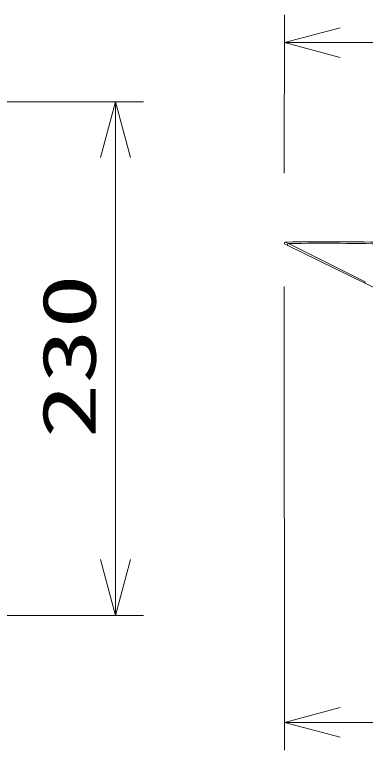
# Model space of a CAD drawing. Units: millimetres on the paper. Extents: x -62 to 64, y -59 to 59.
# Drawn here: x -20.15 to -4.45, y 5.65 to 38.59 of the extents above; entities that cross this region are included whole.
import ezdxf
from ezdxf.enums import TextEntityAlignment as Align

# ---------------------------------------------------------------- set-up
doc = ezdxf.new("R2010")
doc.units = ezdxf.units.MM
for name, color, linetype, lineweight in [('0-4_GAIKEI', 4, 'Continuous', 9), ('0-5_SUNPO', 7, 'Continuous', 9), ('0-6_0', 7, 'Continuous', 9)]:
    doc.layers.add(name, color=color, linetype=linetype, lineweight=lineweight)
doc.styles.add('ＭＳ ゴシック', font='')
doc.styles.get('ＭＳ ゴシック').set_extended_font_data('MS Gothic')

# ---------------------------------------------------------------- blocks, each defined once
blk = doc.blocks.new('_Open30')
at = {"layer": '0-6_0'}
blk.add_line((0, 0), (-1, 0), dxfattribs=at)
blk.add_lwpolyline([(-1, 0.2679), (0, 0), (-1, -0.2679)], dxfattribs=at)

msp = doc.modelspace()

# ---------------------------------------------------------------- linework, layer by layer
at = {"layer": '0-4_GAIKEI'}
for q in [(-8.021, 28.409), (-4.445, 26.625)]:
    msp.add_line((-7.887, 28.343), q, dxfattribs=at)
at = {"layer": '0-4_GAIKEI', "color": 7}
for p, q in [((-7.908, 28.248), (-8.043, 28.314)), ((-7.908, 28.248), (-4.464, 26.569)), ((-3.926, 26.306), (-4.464, 26.569))]:
    msp.add_line(p, q, dxfattribs=at)
at = {"layer": '0-4_GAIKEI'}
msp.add_circle((-4.464, 26.57), 0.0012, dxfattribs=at)
at = {"layer": '0-4_GAIKEI', "color": 7}
for centre, radius, start, end in [((-8.021, 28.359), 0.05, 90.7277, 243.9994), ((-6.116, -121.682), 150.102, 88.78153, 90.7271)]:
    msp.add_arc(centre, radius, start, end, dxfattribs=at)
at = {"layer": '0-4_GAIKEI'}
for centre, radius, start, end in [((-7.886, 28.293), 0.0501, 91.4004, 243.4041), ((-6.35, -110.3), 138.652, 88.71751, 90.63494), ((-4.447, 26.571), 0.0186, 171.4213, 180), ((-4.462, 26.571), 0.0036, 180, 200.6616), ((-4.391, 26.56), 0.0758, 163.8833, 166.5333), ((-4.423, 26.567), 0.0428, 166.4057, 171.4367), ((-4.457, 26.571), 0.0083, 180, 188.6715), ((-4.463, 26.57), 0.0019, 180, 218.5076), ((-4.343, 26.546), 0.125, 161.1105, 163.8141), ((-4.267, 26.519), 0.206, 157.9367, 161.0043), ((-4.156, 26.474), 0.326, 152.3647, 157.8224)]:
    msp.add_arc(centre, radius, start, end, dxfattribs=at)
at = {"layer": '0-5_SUNPO'}
for p, q in [((-8.071, 31.486), (-8.07, 38.586)), ((9.726, 37.335), (-5.57, 37.336)), ((-26.13, 34.686), (-14.38, 34.686)), ((-15.63, 32.186), (-15.63, 14.186)), ((-8.071, 26.421), (-8.07, 5.651)), ((-26.13, 11.686), (-14.38, 11.686)), ((27.121, 6.902), (-5.57, 6.901))]:
    msp.add_line(p, q, dxfattribs=at)

# ---------------------------------------------------------------- block references
at = {"layer": '0-5_SUNPO', "xscale": 2.5, "yscale": 2.5}
for p, rotation in [((-8.07, 37.336), 179.99905), ((-15.63, 34.686), 90), ((-15.63, 11.686), 270), ((-8.07, 6.901), 180.00095)]:
    msp.add_blockref('_Open30', p, dxfattribs=dict(at, rotation=rotation))

# ---------------------------------------------------------------- texts
at = {"layer": '0-5_SUNPO', "style": 'ＭＳ ゴシック', "width": 1.5}
msp.add_text('230', height=2.405, rotation=90, dxfattribs=at).set_placement((-15.792, 19.614), align=Align.BOTTOM_LEFT)

doc.saveas('drawing.dxf')
